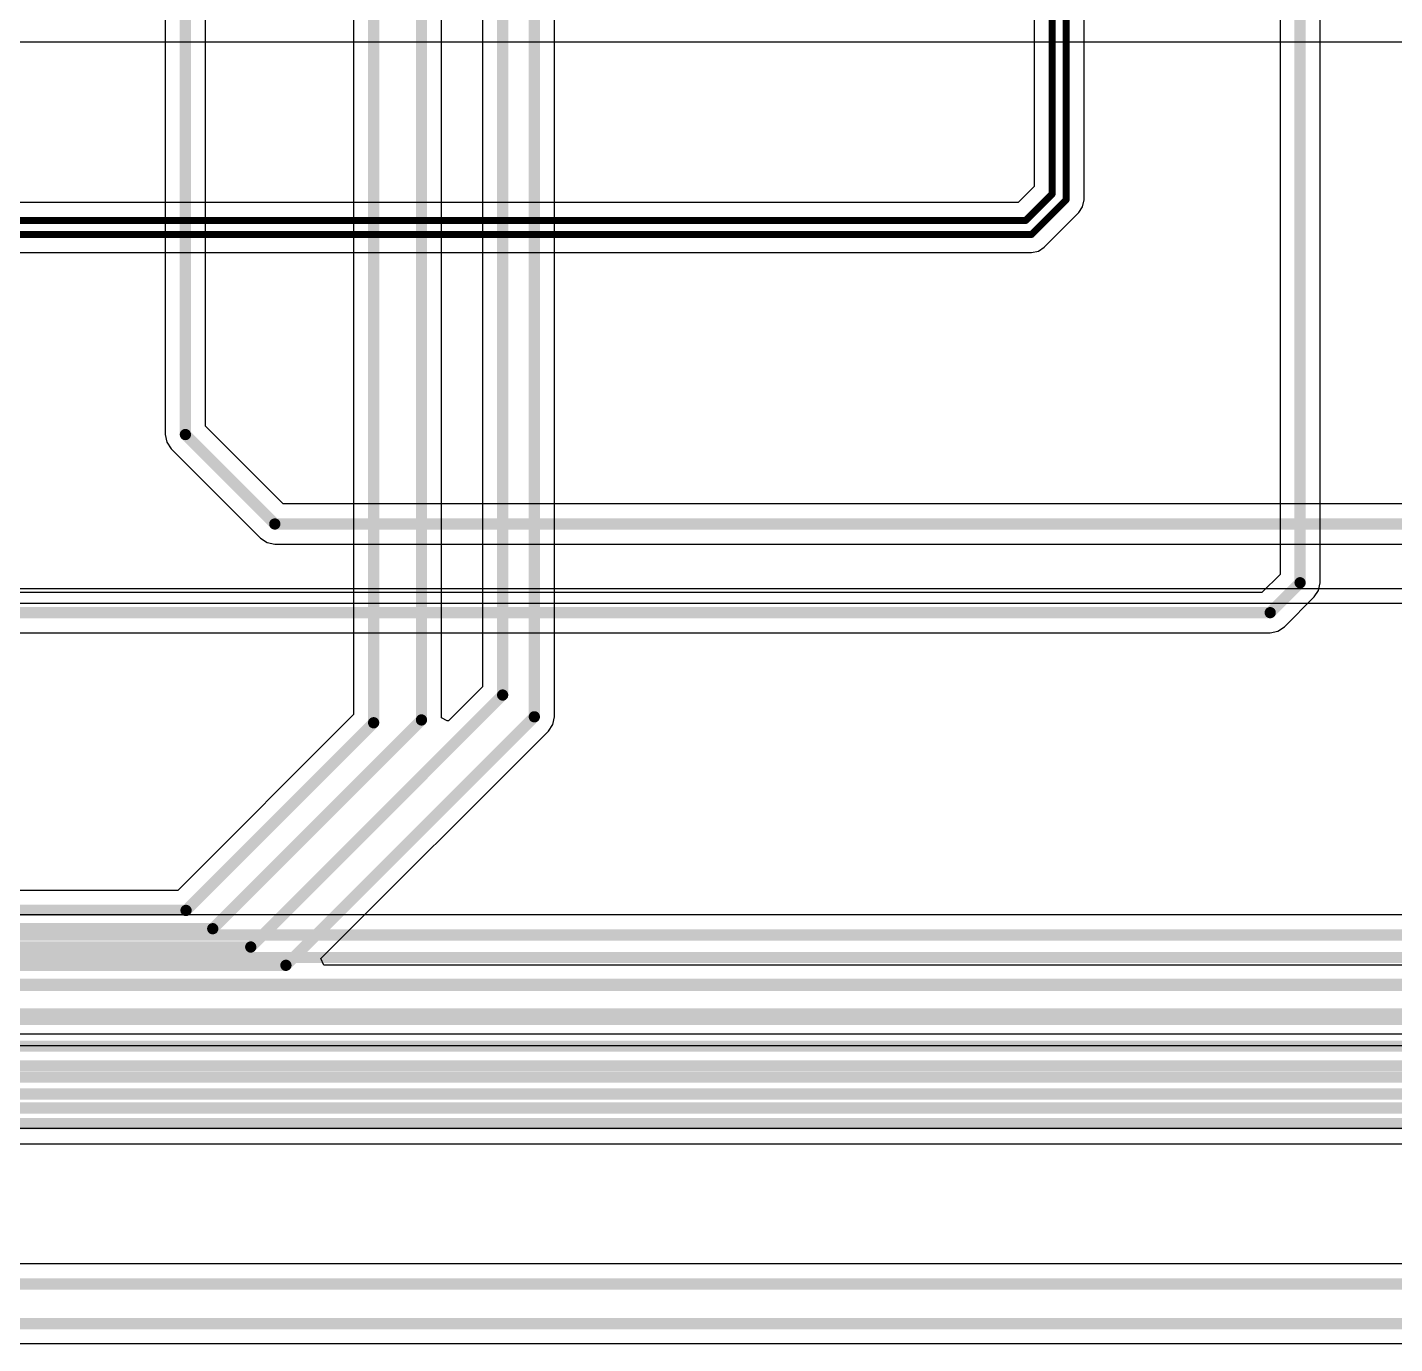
# Model space of a CAD drawing. Header units: inches. Extents: x 0 to 5271, y 0 to 5417.
# Drawn here: x 43.91 to 68.59, y 32.07 to 55.83 of the extents above; entities that cross this region are included whole.
import ezdxf

# ---------------------------------------------------------------- set-up
doc = ezdxf.new("R2010")
doc.units = ezdxf.units.IN
for name, color, linetype in [('Bottom Layer', 5, 'Continuous'), ('L2_GND1', 16, 'Continuous'), ('L3_SIG1', 76, 'Continuous'), ('L4_PWR', 90, 'Continuous'), ('L6_SIG2', 130, 'Continuous')]:
    doc.layers.add(name, color=color, linetype=linetype)

msp = doc.modelspace()

# ---------------------------------------------------------------- linework, layer by layer
at = {"layer": 'Bottom Layer'}
msp.add_line((14.91477586, 55.56425768), (99.83856842, 55.56425768), dxfattribs=at)
at = {"layer": 'L2_GND1'}
for p, q in [((46.3988277, 67.58546554), (46.3988277, 48.47699473999999)), ((47.12396214, 48.62716461999999), (47.12396214, 67.58546554)), ((48.525557, 47.22556722), (47.12396214, 48.62716461999999)), ((46.3988277, 48.47699473999999), (46.39882515999999, 48.47698204)), ((46.39882515999999, 48.47698204), (46.42642734, 48.33823453999999)), ((46.42642734, 48.33823453999999), (46.50502002, 48.22060713999999)), ((46.50502002, 48.22060713999999), (48.11899698, 46.60663271999999)), ((103.75052656, 47.22556722), (48.525557, 47.22556722)), ((48.11899698, 46.60663271999999), (48.11900206, 46.6066251)), ((48.11900206, 46.6066251), (48.23662946, 46.52803242)), ((48.23662946, 46.52803242), (48.37537696, 46.50043024)), ((48.37537696, 46.50043024), (48.37538966, 46.50043278)), ((48.37538966, 46.50043278), (103.90069644, 46.50043278))]:
    msp.add_line(p, q, dxfattribs=at)
for points in [[(46.76139492, 48.47698204, 0.2032, 0.2032, 0), (46.76139492, 68.00637148, 0.2032, 0.2032, 0)], [(46.76139492, 48.47698204, 0.2032, 0.2032, 0), (48.37537696, 46.863, 0.2032, 0.2032, 0)], [(48.37537696, 46.863, 0.2032, 0.2032, 0), (103.90070914, 46.863, 0.2032, 0.2032, 0)]]:
    msp.add_lwpolyline(points, format="xyseb", dxfattribs=at)
for points in [[(46.71059492, 48.47698204, 0.1016, 0.1016, 1), (46.81219492, 48.47698204, 0.1016, 0.1016, 1)], [(46.71059492, 48.47698204, 0.1016, 0.1016, 1), (46.81219492, 48.47698204, 0.1016, 0.1016, 1)], [(48.32457695999999, 46.863, 0.1016, 0.1016, 1), (48.42617696, 46.863, 0.1016, 0.1016, 1)], [(48.32457695999999, 46.863, 0.1016, 0.1016, 1), (48.42617696, 46.863, 0.1016, 0.1016, 1)]]:
    msp.add_lwpolyline(points, format="xyseb", close=True, dxfattribs=at)
at = {"layer": 'L3_SIG1'}
for p, q in [((62.98335891999999, 53.30768104), (62.98335891999999, 74.0355898)), ((66.52177449999999, 69.25129913999999), (66.52177449999999, 45.95252176)), ((67.24690894, 45.80235441999999), (67.24690894, 69.25129913999999)), ((62.08480852, 68.33533958), (62.08480852, 52.95091009999999)), ((62.98334621999999, 53.30761753999999), (62.98335891999999, 53.30768104)), ((62.98334621999999, 52.71252347999999), (62.98334621999999, 53.30761753999999)), ((62.08480852, 52.95091009999999), (61.7970316, 52.66313572)), ((61.7970316, 52.66313572), (20.55357586, 52.66313572)), ((62.88874645999999, 52.48412414), (62.95876156, 52.5889093)), ((62.95876156, 52.5889093), (62.98334876, 52.71251078)), ((62.98334876, 52.71251078), (62.98334621999999, 52.71252347999999)), ((62.2638201, 51.85919778), (62.88873883999999, 52.48411905999999)), ((62.88873883999999, 52.48411905999999), (62.88874645999999, 52.48412414)), ((62.15903493999999, 51.78918268), (62.2638201, 51.85919778)), ((14.56482736, 51.76459801999999), (62.03543345999999, 51.76459801999999)), ((62.03543345999999, 51.76459801999999), (62.15903493999999, 51.78918268)), ((66.52177449999999, 45.95252176), (66.1946225, 45.6253723)), ((67.21930929999999, 45.66359421999999), (67.24691148, 45.80234171999999)), ((67.24691148, 45.80234171999999), (67.24690894, 45.80235441999999)), ((66.1946225, 45.6253723), (12.51130086, 45.6253723)), ((66.60117998, 45.00643018), (67.140709, 45.54596174)), ((67.140709, 45.54596174), (67.14071661999999, 45.54596682)), ((67.14071661999999, 45.54596682), (67.21930929999999, 45.66359421999999)), ((66.34480508, 44.90023532), (66.48355258, 44.9278375)), ((66.48355258, 44.9278375), (66.60117998, 45.00643018)), ((18.93296696, 44.90023786), (66.34479238, 44.90023786)), ((66.34479238, 44.90023786), (66.34480508, 44.90023532)), ((96.64921741999999, 39.80876722), (21.50221252, 39.80876722)), ((26.42369112, 37.66123278), (100.80389034, 37.66123278)), ((100.8916575, 37.4472073), (32.86824262, 37.4472073)), ((33.42418512, 35.68003786), (102.22660022, 35.68003786))]:
    msp.add_line(p, q, dxfattribs=at)
for points in [[(62.40779492, 52.81712576, 0.1255649, 0.1255649, 0), (62.40779492, 74.19857397999999, 0.1255649, 0.1255649, 0)], [(62.66037252, 53.30768104, 0.1255649, 0.1255649, 0), (62.66037252, 74.19862477999999, 0.1255649, 0.1255649, 0)], [(66.88434172, 45.80234171999999, 0.2032, 0.2032, 0), (66.88434172, 69.67220508, 0.2032, 0.2032, 0)], [(62.66035982, 53.30766834, 0.1255649, 0.1255649, 0), (62.66037252, 53.30768104, 0.1255649, 0.1255649, 0)], [(62.66035982, 52.71251078, 0.1255649, 0.1255649, 0), (62.66035982, 53.30766834, 0.1255649, 0.1255649, 0)], [(61.93081848, 52.34014931999999, 0.1255649, 0.1255649, 0), (62.40779492, 52.81712576, 0.1255649, 0.1255649, 0)], [(62.03543345999999, 52.08758442, 0.1255649, 0.1255649, 0), (62.66035982, 52.71251078, 0.1255649, 0.1255649, 0)], [(12.03146692, 52.34014931999999, 0.1255649, 0.1255649, 0), (61.93081848, 52.34014931999999, 0.1255649, 0.1255649, 0)], [(12.1360819, 52.08758442, 0.1255649, 0.1255649, 0), (62.03543345999999, 52.08758442, 0.1255649, 0.1255649, 0)], [(66.34480508, 45.26280507999999, 0.2032, 0.2032, 0), (66.88434172, 45.80234171999999, 0.2032, 0.2032, 0)], [(12.09039492, 45.26280507999999, 0.2032, 0.2032, 0), (66.34480508, 45.26280507999999, 0.2032, 0.2032, 0)], [(18.93765072, 39.4462, 0.2032, 0.2032, 0), (96.79939999999999, 39.4462, 0.2032, 0.2032, 0)], [(14.07158984, 39.03979999999999, 0.2032, 0.2032, 0), (97.23119999999999, 39.03979999999999, 0.2032, 0.2032, 0)], [(23.77438984, 38.5572, 0.2032, 0.2032, 0), (100.4062, 38.5572, 0.2032, 0.2032, 0)], [(24.35000464, 38.0238, 0.2032, 0.2032, 0), (100.80390304, 38.0238, 0.2032, 0.2032, 0)], [(32.86822992, 37.08464008, 0.2032, 0.2032, 0), (101.04184008, 37.08464008, 0.2032, 0.2032, 0)], [(33.1498448, 36.57599999999999, 0.2032, 0.2032, 0), (101.70157206, 36.57599999999999, 0.2032, 0.2032, 0)], [(33.27400507999999, 36.04260507999999, 0.2032, 0.2032, 0), (102.22661292, 36.04260507999999, 0.2032, 0.2032, 0)]]:
    msp.add_lwpolyline(points, format="xyseb", dxfattribs=at)
for points in [[(62.62896795999999, 53.30766834, 0.06278117999999999, 0.06278117999999999, 1), (62.69175167999999, 53.30766834, 0.06278117999999999, 0.06278117999999999, 1)], [(62.62896795999999, 53.30766834, 0.06278117999999999, 0.06278117999999999, 1), (62.69175167999999, 53.30766834, 0.06278117999999999, 0.06278117999999999, 1)], [(62.62898066, 53.30768104, 0.06278117999999999, 0.06278117999999999, 1), (62.69176438, 53.30768104, 0.06278117999999999, 0.06278117999999999, 1)], [(62.62898066, 53.30768104, 0.06278117999999999, 0.06278117999999999, 1), (62.69176438, 53.30768104, 0.06278117999999999, 0.06278117999999999, 1)], [(62.37640305999999, 52.81712576, 0.06278117999999999, 0.06278117999999999, 1), (62.43918677999999, 52.81712576, 0.06278117999999999, 0.06278117999999999, 1)], [(62.37640305999999, 52.81712576, 0.06278117999999999, 0.06278117999999999, 1), (62.43918677999999, 52.81712576, 0.06278117999999999, 0.06278117999999999, 1)], [(62.62896795999999, 52.71251078, 0.06278117999999999, 0.06278117999999999, 1), (62.69175167999999, 52.71251078, 0.06278117999999999, 0.06278117999999999, 1)], [(62.62896795999999, 52.71251078, 0.06278117999999999, 0.06278117999999999, 1), (62.69175167999999, 52.71251078, 0.06278117999999999, 0.06278117999999999, 1)], [(61.89942661999999, 52.34014931999999, 0.06278117999999999, 0.06278117999999999, 1), (61.96221033999999, 52.34014931999999, 0.06278117999999999, 0.06278117999999999, 1)], [(61.89942661999999, 52.34014931999999, 0.06278117999999999, 0.06278117999999999, 1), (61.96221033999999, 52.34014931999999, 0.06278117999999999, 0.06278117999999999, 1)], [(62.0040416, 52.08758442, 0.06278117999999999, 0.06278117999999999, 1), (62.06682532, 52.08758442, 0.06278117999999999, 0.06278117999999999, 1)], [(62.0040416, 52.08758442, 0.06278117999999999, 0.06278117999999999, 1), (62.06682532, 52.08758442, 0.06278117999999999, 0.06278117999999999, 1)], [(66.83354172, 45.80234171999999, 0.1016, 0.1016, 1), (66.93514172, 45.80234171999999, 0.1016, 0.1016, 1)], [(66.83354172, 45.80234171999999, 0.1016, 0.1016, 1), (66.93514172, 45.80234171999999, 0.1016, 0.1016, 1)], [(66.29400507999999, 45.26280507999999, 0.1016, 0.1016, 1), (66.39560508, 45.26280507999999, 0.1016, 0.1016, 1)], [(66.29400507999999, 45.26280507999999, 0.1016, 0.1016, 1), (66.39560508, 45.26280507999999, 0.1016, 0.1016, 1)]]:
    msp.add_lwpolyline(points, format="xyseb", close=True, dxfattribs=at)
at = {"layer": 'L4_PWR'}
for p, q in [((95.96119999999999, 45.69459999999999), (21.7932, 45.69459999999999)), ((21.79320254, 45.43562413999999), (95.70222414, 45.43562413999999))]:
    msp.add_line(p, q, dxfattribs=at)
at = {"layer": 'L6_SIG2'}
for p, q in [((52.1259689, 66.37586673999999), (52.1259689, 43.92651616)), ((49.7967889, 65.81930194), (49.7967889, 43.42613616)), ((51.38552334, 43.36567654), (51.38552334, 65.20705018)), ((53.4231723, 43.38321778), (53.4231723, 65.12916362)), ((52.1259689, 43.92651616), (51.50864984, 43.3091971)), ((49.7967889, 43.42613616), (46.6225001, 40.2518499)), ((51.48573904, 43.31246608), (51.38552334, 43.36567654)), ((51.50864984, 43.3091971), (51.48573904, 43.31246608)), ((53.31697998, 43.12683018), (53.39557266, 43.24445758)), ((53.39557266, 43.24445758), (53.42317484, 43.38320508)), ((53.42317484, 43.38320508), (53.4231723, 43.38321778)), ((49.20919546, 39.01904566), (53.31697236, 43.1268251)), ((53.31697236, 43.1268251), (53.31697998, 43.12683018)), ((46.6225001, 40.2518499), (22.00308528, 40.2518499)), ((49.25779836, 38.9017129), (49.20919546, 39.01904566)), ((91.23766613999999, 38.9017129), (49.25779836, 38.9017129)), ((32.91618004, 35.95943278), (92.2781873, 35.95943278)), ((103.98926878, 33.50957229999999), (33.53289966, 33.50957229999999)), ((32.76876606, 32.07140906), (100.76584114, 32.07140906))]:
    msp.add_line(p, q, dxfattribs=at)
for points in [[(52.48853611999999, 43.77633612, 0.2032, 0.2032, 0), (52.48853611999999, 66.79677268, 0.2032, 0.2032, 0)], [(50.15935612, 43.27595612, 0.2032, 0.2032, 0), (50.15935612, 66.24020788, 0.2032, 0.2032, 0)], [(51.02295612, 43.32675611999999, 0.2032, 0.2032, 0), (51.02295612, 65.6336, 0.2032, 0.2032, 0)], [(53.06060508, 43.38320508, 0.2032, 0.2032, 0), (53.06060508, 65.55006956, 0.2032, 0.2032, 0)], [(47.94108268, 39.22888268, 0.2032, 0.2032, 0), (52.48853611999999, 43.77633612, 0.2032, 0.2032, 0)], [(48.57608268, 38.89868267999999, 0.2032, 0.2032, 0), (53.06060508, 43.38320508, 0.2032, 0.2032, 0)], [(46.77268268, 39.88928268, 0.2032, 0.2032, 0), (50.15935612, 43.27595612, 0.2032, 0.2032, 0)], [(47.25528268, 39.55908268, 0.2032, 0.2032, 0), (51.02295612, 43.32675611999999, 0.2032, 0.2032, 0)], [(16.1505773, 39.88928268, 0.2032, 0.2032, 0), (46.77268268, 39.88928268, 0.2032, 0.2032, 0)], [(16.28734868, 39.55908268, 0.2032, 0.2032, 0), (47.25528268, 39.55908268, 0.2032, 0.2032, 0)], [(16.54668268, 39.22888268, 0.2032, 0.2032, 0), (47.94108268, 39.22888268, 0.2032, 0.2032, 0)], [(16.82682182, 38.89868267999999, 0.2032, 0.2032, 0), (48.57608268, 38.89868267999999, 0.2032, 0.2032, 0)], [(17.40622122, 38.53914568, 0.2032, 0.2032, 0), (91.38784872, 38.53914568, 0.2032, 0.2032, 0)], [(32.385, 37.9222, 0.2032, 0.2032, 0), (91.4146, 37.9222, 0.2032, 0.2032, 0)], [(32.639, 37.4396, 0.2032, 0.2032, 0), (91.6432, 37.4396, 0.2032, 0.2032, 0)], [(32.7152, 36.88079999999999, 0.2032, 0.2032, 0), (92.04960254, 36.88080254, 0.2032, 0.2032, 0)], [(32.766, 36.322, 0.2032, 0.2032, 0), (92.2782, 36.322, 0.2032, 0.2032, 0)], [(33.11199371999999, 33.14700508, 0.2032, 0.2032, 0), (103.98928148, 33.14700508, 0.2032, 0.2032, 0)], [(32.34786012, 32.43397628, 0.2032, 0.2032, 0), (100.91602372, 32.43397628, 0.2032, 0.2032, 0)]]:
    msp.add_lwpolyline(points, format="xyseb", dxfattribs=at)
for points in [[(52.43773612, 43.77633612, 0.1016, 0.1016, 1), (52.53933612, 43.77633612, 0.1016, 0.1016, 1)], [(52.43773612, 43.77633612, 0.1016, 0.1016, 1), (52.53933612, 43.77633612, 0.1016, 0.1016, 1)], [(53.00980507999999, 43.38320508, 0.1016, 0.1016, 1), (53.11140507999999, 43.38320508, 0.1016, 0.1016, 1)], [(53.00980507999999, 43.38320508, 0.1016, 0.1016, 1), (53.11140507999999, 43.38320508, 0.1016, 0.1016, 1)], [(50.10855612, 43.27595612, 0.1016, 0.1016, 1), (50.21015612, 43.27595612, 0.1016, 0.1016, 1)], [(50.10855612, 43.27595612, 0.1016, 0.1016, 1), (50.21015612, 43.27595612, 0.1016, 0.1016, 1)], [(50.97215612, 43.32675611999999, 0.1016, 0.1016, 1), (51.07375612, 43.32675611999999, 0.1016, 0.1016, 1)], [(50.97215612, 43.32675611999999, 0.1016, 0.1016, 1), (51.07375612, 43.32675611999999, 0.1016, 0.1016, 1)], [(46.72188268, 39.88928268, 0.1016, 0.1016, 1), (46.82348268, 39.88928268, 0.1016, 0.1016, 1)], [(46.72188268, 39.88928268, 0.1016, 0.1016, 1), (46.82348268, 39.88928268, 0.1016, 0.1016, 1)], [(47.20448268, 39.55908268, 0.1016, 0.1016, 1), (47.30608268, 39.55908268, 0.1016, 0.1016, 1)], [(47.20448268, 39.55908268, 0.1016, 0.1016, 1), (47.30608268, 39.55908268, 0.1016, 0.1016, 1)], [(47.89028268, 39.22888268, 0.1016, 0.1016, 1), (47.99188268, 39.22888268, 0.1016, 0.1016, 1)], [(47.89028268, 39.22888268, 0.1016, 0.1016, 1), (47.99188268, 39.22888268, 0.1016, 0.1016, 1)], [(48.52528268, 38.89868267999999, 0.1016, 0.1016, 1), (48.62688267999999, 38.89868267999999, 0.1016, 0.1016, 1)], [(48.52528268, 38.89868267999999, 0.1016, 0.1016, 1), (48.62688267999999, 38.89868267999999, 0.1016, 0.1016, 1)]]:
    msp.add_lwpolyline(points, format="xyseb", close=True, dxfattribs=at)

doc.saveas('drawing.dxf')
